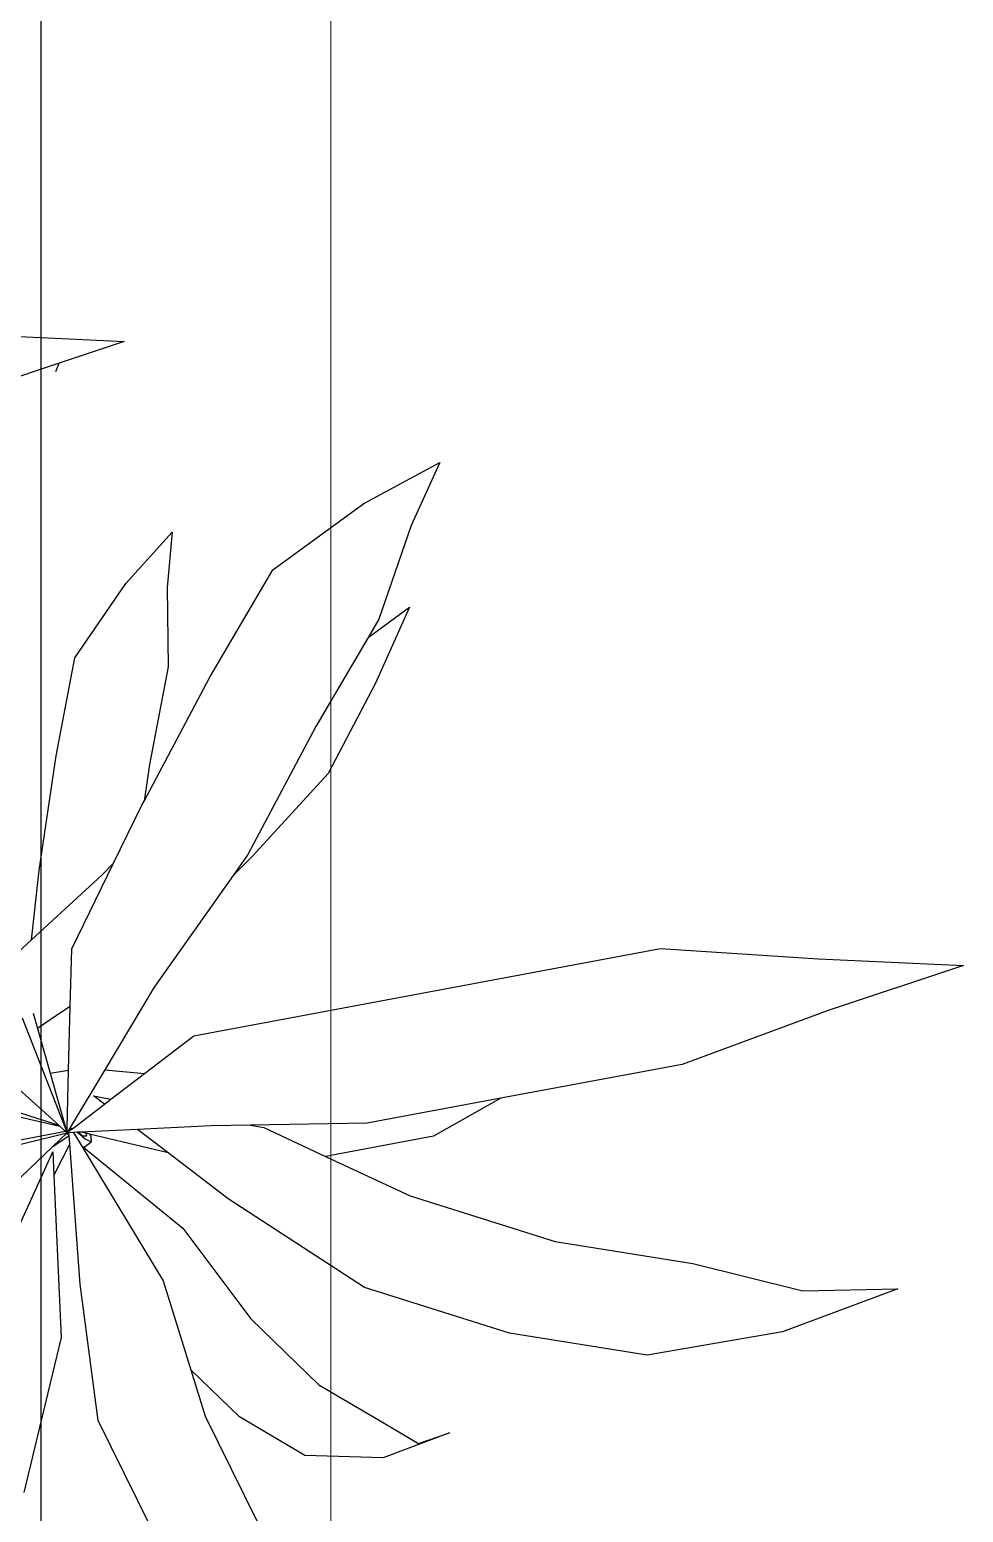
# Model space of a CAD drawing. Header units: metres. Extents: x -22 to 564, y 0 to 143.
# Drawn here: x 219.102 to 219.191, y 46.2465 to 46.3878 of the extents above; entities that cross this region are included whole.
import ezdxf

# ---------------------------------------------------------------- set-up
doc = ezdxf.new("R2010")
doc.units = ezdxf.units.M
doc.layers.add('XREF 2N NEURO-ONCOLOGIA$0$Mobiliario Fijo', color=40, linetype='Continuous')
doc.layers.add('XREF 2N NEURO-ONCOLOGIA$0$VEGETACION', color=95, linetype='Continuous')
doc.layers.add('XREF 2N NEURO-ONCOLOGIA$0$MUROS DE TABLAROCA', color=150, linetype='Continuous', lineweight=13)

# ---------------------------------------------------------------- blocks, each defined once
blk = doc.blocks.new('XREF 2N NEURO-ONCOLOGIA$0$PLANTA CIRCULAR-02')
at = {"color": 72}
for p, q in [((0.2163079197244855, 0.3322979269213064), (0.2174825615668823, 0.3582367918298743)), ((0.2174825615668823, 0.3582367918298743), (0.2255600604138266, 0.3340252120680773)), ((0.2754286079874646, 0.3465133165283376), (0.2831271368989405, 0.3258223326865206)), ((0.275811919614938, 0.3294600119358151), (0.2754286079874646, 0.3465133165283376)), ((0.2144517528118541, 0.3039590530063805), (0.2163079197244855, 0.3322979269213064)), ((0.2255600604138266, 0.3340252120680773), (0.2352287231787073, 0.3078379123443895)), ((0.2708940055696019, 0.3097266283270628), (0.275811919614938, 0.3294600119358151)), ((0.2831271368989405, 0.3258223326865206), (0.2873213446946607, 0.3015577129912046)), ((0.266975109439926, 0.2850408369870152), (0.2708940055696019, 0.3097266283270628)), ((0.2352287231787073, 0.3078379123443895), (0.2412934626035792, 0.2753400864379287)), ((0.2300751190101948, 0.2203104930686237), (0.2144517528118541, 0.3039590530063805)), ((0.2873213446946607, 0.3015577129912046), (0.2834024485649991, 0.276871921651157)), ((0.258752786373023, 0.259072938679985), (0.266975109439926, 0.2850408369870152)), ((0.2834024485649991, 0.276871921651157), (0.2751801254980961, 0.2509040233441269)), ((0.2412934626035792, 0.2753400864379287), (0.2457661489516312, 0.2513930210412383)), ((0.2412934626035792, 0.2753400864379287), (0.2480992815560796, 0.2632650709938318)), ((0.3012393786880523, 0.2661272672316173), (0.3057208071625865, 0.2542281051827047)), ((0.3031552708874727, 0.260565723578587), (0.3012393786880523, 0.2661272672316173)), ((0.1273815670105876, 0.2644104534880682), (0.1386542231617511, 0.2592500123248627)), ((0.1347174525734545, 0.2507799221803779), (0.1273815670105876, 0.2644104534880682)), ((0.2480992815560796, 0.2632650709938318), (0.2517101342726562, 0.2439324122591202)), ((0.2995236314507963, 0.2544392442416736), (0.3031552708874727, 0.260565723578587)), ((0.1386542231617511, 0.2592500123248627), (0.1554385416881416, 0.2534772389408246)), ((0.1533050969057257, 0.2589804255905719), (0.1669278453257448, 0.2528546845111848)), ((0.158738136582528, 0.2515389861300363), (0.1533050969057257, 0.2589804255905719)), ((0.2517101342726562, 0.2439324122591202), (0.258752786373023, 0.259072938679985)), ((0.1554385416881416, 0.2534772389408246), (0.158738136582528, 0.2515389861300363)), ((0.1669278453257448, 0.2528546845111848), (0.183105695239135, 0.2443916328278064)), ((0.2926280267648309, 0.2426926067117918), (0.2995236314507963, 0.2544392442416736)), ((0.3057208071625865, 0.2542281051827047), (0.3052849004319853, 0.2402072395598367)), ((0.1465979750992545, 0.234456471980458), (0.1347174525734545, 0.2507799221803779)), ((0.158738136582528, 0.2515389861300363), (0.1746905417690243, 0.2421682011757511)), ((0.2457661489516312, 0.2513930210412383), (0.2461087853604624, 0.2304808479718332)), ((0.2751801254980961, 0.2509040233441269), (0.2593158248288034, 0.2264805127125484)), ((0.1746905417690243, 0.2421682011757511), (0.1976315565399318, 0.2299967785626436)), ((0.183105695239135, 0.2443916328278064), (0.1979025384700463, 0.2308337960126394)), ((0.2465460943457316, 0.2328305884237594), (0.2517101342726562, 0.2439324122591202)), ((0.2808230684268551, 0.2305072031032154), (0.2926280267648309, 0.2426926067117918)), ((0.3052849004319853, 0.2402072395598367), (0.2983892957460199, 0.2284606020299478)), ((0.165849975180123, 0.2231474342153845), (0.1465979750992545, 0.234456471980458)), ((0.2461087853604624, 0.2304808479718332), (0.2465460943457316, 0.2328305884237594)), ((0.2982155976822298, 0.2223179191698321), (0.3172262998705548, 0.2317171172690493)), ((0.1976315565399318, 0.2299967785626436), (0.2013890418260757, 0.2273417944819727)), ((0.1979025384700463, 0.2308337960126394), (0.2013890418260757, 0.2273417944819727)), ((0.2461087853604624, 0.2304808479718332), (0.2462260190323775, 0.2233257098332544)), ((0.2645668345363532, 0.2183558742652565), (0.2808230684268551, 0.2305072031032154)), ((0.2013890418260757, 0.2273417944819727), (0.2214030004920744, 0.2132002243617919)), ((0.2593158248288034, 0.2264805127125484), (0.2510818288329091, 0.2157029925408622)), ((0.2983892957460199, 0.2284606020299478), (0.2899686613796177, 0.2197685909734801)), ((0.2462260190323775, 0.2233257098332544), (0.2468636820481009, 0.2101818382819616)), ((0.1880458887503806, 0.2113713272277309), (0.165849975180123, 0.2231474342153845)), ((0.2899686613796177, 0.2197685909734801), (0.2982155976822298, 0.2223179191698321)), ((0.2368373994195281, 0.2114759135015092), (0.2300751190101948, 0.2203104930686237)), ((0.2501257025410837, 0.2006073451241903), (0.2645668345363532, 0.2183558742652565)), ((0.2739774869021687, 0.2148253307744952), (0.2899686613796177, 0.2197685909734801)), ((0.1398800181335815, 0.2163983263596734), (0.1497604723965367, 0.2155343248746178)), ((0.1490665851663664, 0.2080943989386341), (0.1398800181335815, 0.2163983263596734)), ((0.1497604723965367, 0.2155343248746178), (0.1639590949975371, 0.2156879583203661)), ((0.1639590949975371, 0.2156879583203661), (0.1815031946998573, 0.2123314385903896)), ((0.2510818288329091, 0.2157029925408622), (0.2468636820481009, 0.2101818382819616)), ((0.2510818288329091, 0.2157029925408622), (0.2477282124536515, 0.2016322527049041)), ((0.2214030004920744, 0.2132002243617919), (0.2361707790385594, 0.2043516240605001)), ((0.2496995792831598, 0.20008362848872), (0.2739774869021687, 0.2148253307744952)), ((0.3180429224580905, 0.212542126266392), (0.2990322202697513, 0.2031429281671819)), ((0.1815031946998573, 0.2123314385903896), (0.1880458887503806, 0.2113713272277309)), ((0.1887909899510447, 0.210976011602277), (0.1880458887503806, 0.2113713272277309)), ((0.1991868052905516, 0.2059026629006553), (0.1887909899510447, 0.210976011602277)), ((0.2361707790385594, 0.2043516240605001), (0.2368373994195281, 0.2114759135015092)), ((0.2414502145201709, 0.2054495023549734), (0.2368373994195281, 0.2114759135015092)), ((0.2468636820481009, 0.2101818382819616), (0.2473545221659918, 0.2000643635302808)), ((0.1052299575996187, 0.1979691624593656), (0.1056769285168286, 0.2078393354950734)), ((0.1056769285168286, 0.2078393354950734), (0.1095695138444483, 0.1961716594080798)), ((0.1624008745917536, 0.1989805685503896), (0.1490665851663664, 0.2080943989386341)), ((0.2145308191973356, 0.1984145024736676), (0.1991868052905516, 0.2059026629006553)), ((0.2012420913636532, 0.2038441356656762), (0.1991868052905516, 0.2059026629006553)), ((0.2408711741639706, 0.2023382135543628), (0.2414502145201709, 0.2054495023549734)), ((0.2423500464400661, 0.204273917165942), (0.2414502145201709, 0.2054495023549734)), ((0.2129187338088343, 0.1912117784107465), (0.2012420913636532, 0.2038441356656762)), ((0.2361707790385594, 0.2043516240605001), (0.2465179944031206, 0.1981517496038236)), ((0.2423500464400661, 0.204273917165942), (0.2408711741639706, 0.2023382135543628)), ((0.2466985945455633, 0.1985927575697914), (0.2423500464400661, 0.204273917165942)), ((0.2990322202697513, 0.2031429281671819), (0.2746122854090771, 0.1999197234052801)), ((0.2475589574949026, 0.2009221111081345), (0.2473545221659918, 0.2000643635302808)), ((0.2473545221659918, 0.2000643635302808), (0.2473828681530961, 0.1994800799755438)), ((0.248094386283185, 0.2003980152886271), (0.2473828681530961, 0.1994800799755438)), ((0.2473828681530961, 0.1994800799755438), (0.2473871868901938, 0.1993910597183728)), ((0.2486026663029293, 0.2008001950860674), (0.2473871868901938, 0.1993910597183728)), ((0.2473871868901938, 0.1993910597183728), (0.2474207183899182, 0.1986998894381315)), ((0.2477282124536515, 0.2016322527049041), (0.2475589574949026, 0.2009221111081345)), ((0.2475589574949026, 0.2009221111081345), (0.2480609931466802, 0.2010828169036856)), ((0.2477282124536515, 0.2016322527049041), (0.2480911353282238, 0.2018156823961661)), ((0.247743822599233, 0.1988960804005373), (0.2496995792831598, 0.20008362848872)), ((0.2480609931466802, 0.2010828169036856), (0.248094386283185, 0.2003980152886271)), ((0.2480911353282238, 0.2018156823961661), (0.2490791886609855, 0.2018896935783303)), ((0.2490791886609855, 0.2018896935783303), (0.2486026663029293, 0.2008001950860674)), ((0.2501257025410837, 0.2006073451241903), (0.2490791886609855, 0.2018896935783303)), ((0.2746122854090771, 0.1999197234052801), (0.2494241924522385, 0.1980637706908084)), ((0.2496995792831598, 0.20008362848872), (0.2501257025410837, 0.2006073451241903)), ((0.1045022866744318, 0.1819004705865055), (0.1052299575996187, 0.1979691624593656)), ((0.179944974294088, 0.1956240488204131), (0.1624008745917536, 0.1989805685503896)), ((0.2248347571928662, 0.1981529485796116), (0.2145308191973356, 0.1984145024736676)), ((0.2362374095002337, 0.1978635050566737), (0.2248347571928662, 0.1981529485796116)), ((0.2248347571928662, 0.1981529485796116), (0.2264701033485323, 0.1956942270619848)), ((0.2268788212409731, 0.1895363656214002), (0.2474751338054943, 0.1975782480458505)), ((0.2466379175878899, 0.1975994998392849), (0.2362374095002337, 0.1978635050566737)), ((0.236768964713761, 0.1945289948367801), (0.2362374095002337, 0.1978635050566737)), ((0.236768964713761, 0.1945289948367801), (0.246546267228581, 0.1973136950235457)), ((0.2472387041253228, 0.1973173825432752), (0.2462778434902333, 0.1962572136495382)), ((0.2465179944031206, 0.1981517496038236), (0.2468365684651559, 0.1983451898315493)), ((0.2465179944031206, 0.1981517496038236), (0.2469669963618912, 0.1978827153103282)), ((0.2466379175878899, 0.1975994998392849), (0.246546267228581, 0.1973136950235457)), ((0.246546267228581, 0.1973136950235457), (0.2472040618885387, 0.1975010433141122)), ((0.247188125296617, 0.1975855334345127), (0.2466379175878899, 0.1975994998392849)), ((0.2466985945455633, 0.1985927575697914), (0.2466639152700907, 0.1985525530273904)), ((0.2468365684651559, 0.1983451898315493), (0.2466639152700907, 0.1985525530273904)), ((0.2472069117380471, 0.1979003931708334), (0.2466985945455633, 0.1985927575697914)), ((0.2472069117380471, 0.1979003931708334), (0.2468365684651559, 0.1983451898315493)), ((0.2472069117380471, 0.1979003931708334), (0.2469669963618912, 0.1978827153103282)), ((0.2469669963618912, 0.1978827153103282), (0.2470406137376671, 0.1978386050379939)), ((0.2471345818030244, 0.1978694019205349), (0.2470406137376671, 0.1978386050379939)), ((0.2470406137376671, 0.1978386050379939), (0.2471531042229316, 0.1977712026633824)), ((0.2472069117380471, 0.1979003931708334), (0.2471345818030244, 0.1978694019205349)), ((0.2471345818030244, 0.1978694019205349), (0.2471531042229316, 0.1977712026633824)), ((0.2471531042229316, 0.1977712026633824), (0.2474751338054943, 0.1975782480458505)), ((0.2474751338054943, 0.1975782480458505), (0.247188125296617, 0.1975855334345127)), ((0.247188125296617, 0.1975855334345127), (0.2472040618885387, 0.1975010433141122)), ((0.2472040618885387, 0.1975010433141122), (0.2474751338054943, 0.1975782480458505)), ((0.2474751338054943, 0.1975782480458505), (0.2472069117380471, 0.1979003931708334)), ((0.2474751338054943, 0.1975782480458505), (0.2472387041253228, 0.1973173825432752)), ((0.2472387041253228, 0.1973173825432752), (0.2509193050910028, 0.1778041503355823)), ((0.2474207183899182, 0.1986998894381315), (0.247743822599233, 0.1988960804005373)), ((0.2474207183899182, 0.1986998894381315), (0.2474586054971581, 0.197918938906561)), ((0.2479441683835546, 0.197954716992605), (0.2474586054971581, 0.197918938906561)), ((0.2474586054971581, 0.197918938906561), (0.2474751338054943, 0.1975782480458505)), ((0.2479441683835546, 0.197954716992605), (0.2474751338054943, 0.1975782480458505)), ((0.2474751338054943, 0.1975782480458505), (0.2499030206254673, 0.1950344479568571)), ((0.2545506393085475, 0.1685439526762096), (0.2474751338054943, 0.1975782480458505)), ((0.2479831858152153, 0.1979575919426182), (0.2479441683835546, 0.197954716992605)), ((0.2494241924522385, 0.1980637706908084), (0.2479831858152153, 0.1979575919426182)), ((0.2499030206254673, 0.1950344479568571), (0.2479831858152153, 0.1979575919426182)), ((0.2494241924522385, 0.1980637706908084), (0.2550827223342083, 0.195213421225823)), ((0.1095695138444483, 0.1961716594080798), (0.1137544273637729, 0.1836277557332693)), ((0.1110581247384346, 0.1955550565866915), (0.1095695138444483, 0.1961716594080798)), ((0.2005007157029723, 0.192607584846705), (0.179944974294088, 0.1956240488204131)), ((0.2264701033485323, 0.1956942270619848), (0.2287862294278824, 0.192255410235326)), ((0.2287862294278824, 0.192255410235326), (0.236768964713761, 0.1945289948367801)), ((0.2461689531155144, 0.1961370690792492), (0.2379569896054789, 0.1870763708344043)), ((0.2461689531155144, 0.1961370690792492), (0.2397189675594689, 0.1760232697730402)), ((0.2423861432337446, 0.1793886632420509), (0.2462778434902333, 0.1962572136495382)), ((0.2462778434902333, 0.1962572136495382), (0.2461689531155144, 0.1961370690792492)), ((0.2499030206254673, 0.1950344479568571), (0.2700187889681729, 0.1739583035174519)), ((0.2508638265624228, 0.1950258185294231), (0.2550827223342083, 0.195213421225823)), ((0.2725399314201127, 0.1851076294699467), (0.2508638265624228, 0.1950258185294231)), ((0.2550827223342083, 0.195213421225823), (0.2841276533141865, 0.1965049694562708)), ((0.2841276533141865, 0.1965049694562708), (0.3119486977157351, 0.1898444431688944)), ((0.2129187338088343, 0.1912117784107465), (0.2005007157029723, 0.192607584846705)), ((0.2260522050137155, 0.1914767252876928), (0.2287862294278824, 0.192255410235326)), ((0.215121367953742, 0.1888288621271457), (0.2129187338088343, 0.1912117784107465))]:
    blk.add_line(p, q, dxfattribs=at)
blk = doc.blocks.new('XREF 2N NEURO-ONCOLOGIA')
at = {"layer": 'XREF 2N NEURO-ONCOLOGIA$0$Mobiliario Fijo', "transparency": 33554687}
blk.add_lwpolyline([(13.24071760483578, 27.93821915477037), (12.69071760484742, 27.93821915477037), (12.69071760484742, 28.4882191545841), (13.24071760483578, 28.4882191545841)], close=True, dxfattribs=at)
at = {"layer": 'XREF 2N NEURO-ONCOLOGIA$0$MUROS DE TABLAROCA'}
blk.add_line((12.45734355641007, 27.91055327325213), (13.25734355641006, 27.91055330214297), dxfattribs=at)
at = {"layer": 'XREF 2N NEURO-ONCOLOGIA$0$VEGETACION', "color": 2, "xscale": 0.5320720665645394, "yscale": 0.5320720665645394, "zscale": 0.5320720665645394, "rotation": 180}
blk.add_blockref('XREF 2N NEURO-ONCOLOGIA$0$PLANTA CIRCULAR-02', (12.96320135771323, 28.04083286650001), dxfattribs=at)

msp = doc.modelspace()

# ---------------------------------------------------------------- block references
at = {"rotation": 90}
msp.add_blockref('XREF 2N NEURO-ONCOLOGIA', (247.041247396106, 33.45112300235571), dxfattribs=at)

doc.saveas('drawing.dxf')
